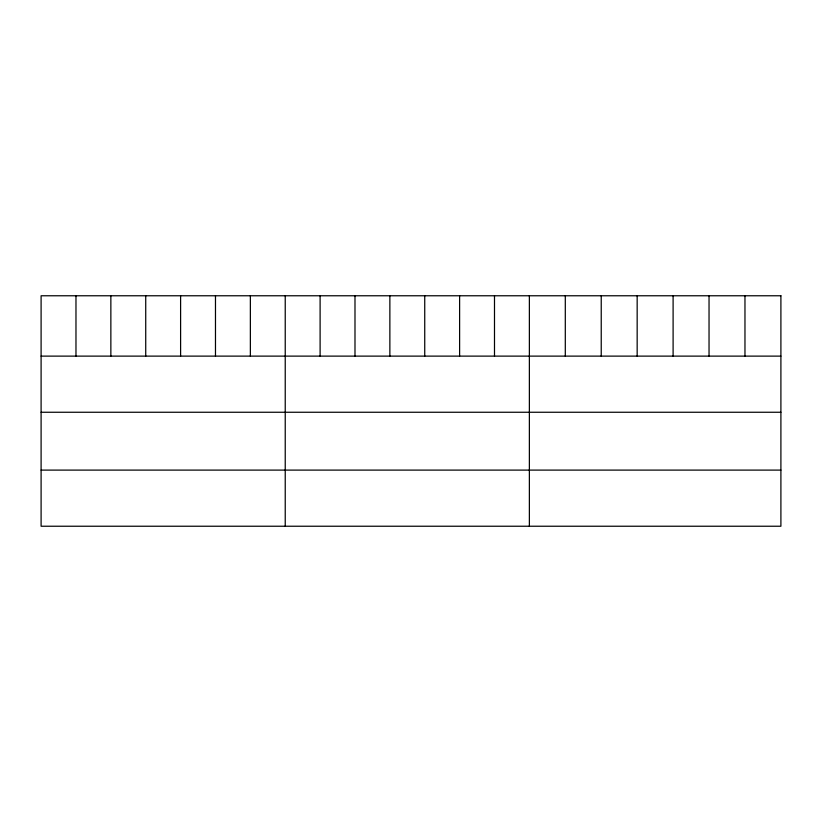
<?xml version="1.0" encoding="UTF-8"?>
<svg xmlns="http://www.w3.org/2000/svg" width="822" height="822" viewBox="0 0 822 822"><rect width="100%" height="100%" fill="white"/><g stroke="black" fill="none" stroke-linecap="round" stroke-linejoin="round"><path stroke-width="1.23" d="M41.1 356.121L780.9 356.121M41.1 412.254L780.9 412.254M41.1 470.102L780.9 470.102M744.968 295.766L744.968 356.121M709.037 295.766L709.037 356.121M673.105 295.766L673.105 356.121M637.163 295.766L637.163 356.121M601.231 295.766L601.231 356.121M565.3 295.766L565.3 356.121M529.368 295.766L529.368 526.234M494.495 295.766L494.495 356.121M459.611 295.766L459.611 356.121M424.738 295.766L424.738 356.121M389.864 295.766L389.864 356.121M354.991 295.766L354.991 356.121M320.107 295.766L320.107 356.121M285.234 295.766L285.234 526.234M250.361 295.766L250.361 356.121M215.477 295.766L215.477 356.121M180.604 295.766L180.604 356.121M145.73 295.766L145.73 356.121M110.857 295.766L110.857 356.121M75.973 295.766L75.973 356.121M780.9 295.766L41.1 295.766L41.1 526.234L780.9 526.234L780.9 295.766"/></g></svg>
